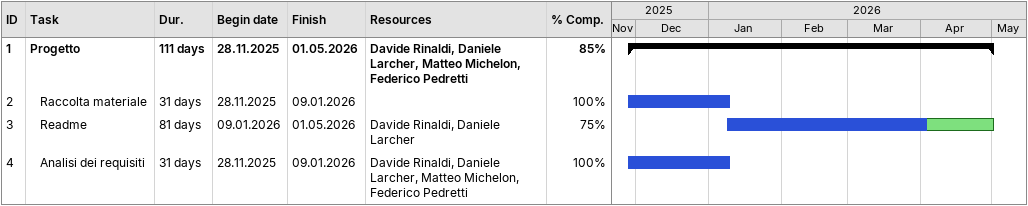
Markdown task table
| ID | Level | Task | Duration | Start | Finish | Resources | % complete |
|---|---|---|---|---|---|---|---|
| 1 | 1 | **Progetto** | 111d | 2025-11-28 | 2026-05-01 | Davide Rinaldi, Daniele Larcher, Matteo Michelon, Federico Pedretti | 85 |
| 2 | 2 | Raccolta materiale | 31d | 2025-11-28 | 2026-01-09 |  | 100 |
| 3 | 2 | Readme | 81d | 2026-01-09 | 2026-05-01 | Davide Rinaldi, Daniele Larcher | 75 |
| 4 | 2 | Analisi dei requisiti | 31d | 2025-11-28 | 2026-01-09 | Davide Rinaldi, Daniele Larcher, Matteo Michelon, Federico Pedretti | 100 |
